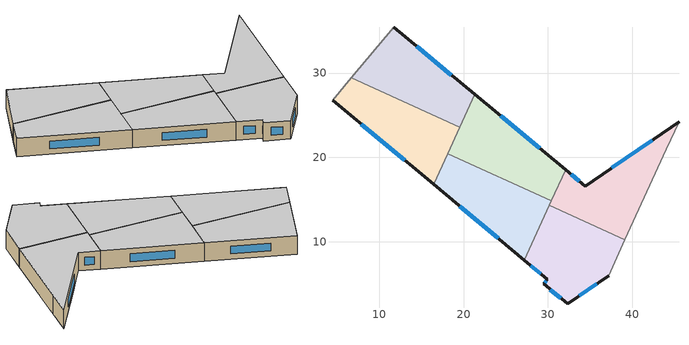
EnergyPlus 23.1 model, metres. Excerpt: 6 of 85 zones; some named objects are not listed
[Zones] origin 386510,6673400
1f2382aa01e9a924_F1_dwelling_0
 floor to 1f2382aa01e9a924_F0_dwelling_0 (EU_floor_Construction): 21.31,27.47 20.29,25.23 6.75,29.56 11.69,35.45 z3
 floor to 1f2382aa01e9a924_F0_dwelling_1 (EU_floor_Construction): 20.29,25.23 19.52,23.56 6.65,29.44 6.75,29.56 z3
 wall outside (EU_wall_Construction): 21.31,27.47 11.69,35.45 z3:6
 wall to 1f2382aa01e9a924_F1_dwelling_1 (EU_wall_Construction): 6.65,29.44 19.52,23.56 z3:6
 wall adiabatic (EU_wall_Construction): 11.69,35.45 6.65,29.44 z3:6
 wall to 1f2382aa01e9a924_F1_dwelling_2 (EU_wall_Construction): 19.52,23.56 21.31,27.47 z3:6
 window (EU_Window_Construction): 18.56,29.75 14.44,33.17 z3.86:5.14
 ceiling to 1f2382aa01e9a924_F2_dwelling_0 (EU_floor_Construction): 19.52,23.56 21.31,27.47 11.69,35.45 6.65,29.44 z6
1f2382aa01e9a924_F1_dwelling_1
 floor to 1f2382aa01e9a924_F0_dwelling_1 (EU_floor_Construction): 19.52,23.56 18.65,21.64 5.64,25.8 4.45,26.8 6.65,29.44 z3
 floor to 1f2382aa01e9a924_F0_dwelling_2 (EU_floor_Construction): 18.65,21.64 16.44,16.8 5.64,25.8 z3
 wall outside (EU_wall_Construction): 4.45,26.8 16.43,16.8 z3:6
 wall adiabatic (EU_wall_Construction): 6.65,29.44 4.45,26.8 z3:6
 wall to 1f2382aa01e9a924_F1_dwelling_3 (EU_wall_Construction): 16.43,16.8 18.11,20.46 z3:6
 wall to 1f2382aa01e9a924_F1_dwelling_2 (EU_wall_Construction): 18.11,20.46 19.52,23.56 z3:6
 window (EU_Window_Construction): 7.87,23.94 13.01,19.66 z3.86:5.14
 ceiling to 1f2382aa01e9a924_F2_dwelling_1 (EU_floor_Construction): 16.43,16.8 19.52,23.56 6.65,29.44 4.45,26.8 z6
1f2382aa01e9a924_F1_dwelling_2
 floor to 1f2382aa01e9a924_F0_dwelling_3 (EU_floor_Construction): 32.09,18.52 30.41,14.84 20.69,19.28 22.89,26.15 z3
 floor to 1f2382aa01e9a924_F0_dwelling_0 (EU_floor_Construction): 22.89,26.15 22.38,24.56 20.29,25.23 21.31,27.47 z3
 floor to 1f2382aa01e9a924_F0_dwelling_2 (EU_floor_Construction): 21.19,20.83 20.69,19.28 18.11,20.46 18.65,21.64 z3
 floor adiabatic (EU_floor_Construction): 22.38,24.56 21.19,20.83 18.65,21.64 20.29,25.23 z3
 wall outside (EU_wall_Construction): 32.09,18.52 21.31,27.47 z3:6
 wall to 1f2382aa01e9a924_F1_dwelling_3 (EU_wall_Construction): 18.11,20.46 30.41,14.84 z3:6
 wall to 1f2382aa01e9a924_F1_dwelling_4 (EU_wall_Construction): 30.41,14.84 32.09,18.52 z3:6
 window (EU_Window_Construction): 29.01,21.08 24.39,24.91 z3.86:5.14
 ceiling to 1f2382aa01e9a924_F2_dwelling_2 (EU_floor_Construction): 30.41,14.84 32.09,18.52 21.31,27.47 18.11,20.46 z6
1f2382aa01e9a924_F1_dwelling_3
 floor to 1f2382aa01e9a924_F0_dwelling_4 (EU_floor_Construction): 29.86,13.64 27.2,7.82 19.17,14.52 19.91,16.83 z3
 floor to 1f2382aa01e9a924_F0_dwelling_3 (EU_floor_Construction): 30.41,14.84 29.86,13.64 19.91,16.83 20.69,19.28 z3
 floor to 1f2382aa01e9a924_F0_dwelling_2 (EU_floor_Construction): 20.69,19.28 19.17,14.52 16.44,16.8 18.11,20.46 z3
 wall outside (EU_wall_Construction): 16.43,16.8 27.2,7.82 z3:6
 wall to 1f2382aa01e9a924_F1_dwelling_5 (EU_wall_Construction): 27.2,7.82 30.16,14.3 z3:6
 wall to 1f2382aa01e9a924_F1_dwelling_4 (EU_wall_Construction): 30.16,14.3 30.41,14.84 z3:6
 window (EU_Window_Construction): 19.51,14.23 24.12,10.38 z3.86:5.14
 ceiling to 1f2382aa01e9a924_F2_dwelling_3 (EU_floor_Construction): 27.2,7.82 30.41,14.84 18.11,20.46 16.43,16.8 z6
1f2382aa01e9a924_F1_dwelling_4
 floor to 1f2382aa01e9a924_F0_dwelling_6 (EU_floor_Construction): 42.72,18.05 40.08,12.28 35.02,13.9 36.3,17.9 38.49,19.4 z3
 floor to 1f2382aa01e9a924_F0_dwelling_5 (EU_floor_Construction): 45.54,24.24 42.72,18.05 38.49,19.4 z3
 floor to 1f2382aa01e9a924_F0_dwelling_7 (EU_floor_Construction): 40.08,12.28 39.14,10.21 34.51,12.32 35.02,13.9 z3
 floor to 1f2382aa01e9a924_F0_dwelling_3 (EU_floor_Construction): 36.3,17.9 34.51,12.32 30.16,14.3 32.09,18.52 34.4,16.6 z3
 wall outside (EU_wall_Construction): 45.54,24.24 34.4,16.6 32.09,18.52 z3:6
 wall to 1f2382aa01e9a924_F1_dwelling_5 (EU_wall_Construction): 30.16,14.3 39.14,10.21 z3:6
 wall to 1f2382aa01e9a924_F1_dwelling_7 (EU_wall_Construction): 39.14,10.21 44.04,20.94 z3:6
 wall to 1f2382aa01e9a924_F1_dwelling_6 (EU_wall_Construction): 44.04,20.94 45.54,24.24 z3:6
 window (EU_Window_Construction): 33.74,17.15 32.75,17.97 / 42.36,22.05 37.58,18.78 z3.86:5.14
 ceiling to 1f2382aa01e9a924_F2_dwelling_4 (EU_floor_Construction): 39.14,10.21 45.54,24.24 34.4,16.6 32.09,18.52 30.16,14.3 z6
1f2382aa01e9a924_F1_dwelling_5
 floor to 1f2382aa01e9a924_F0_dwelling_4 (EU_floor_Construction): 34.47,12.17 31.61,3.23 29.48,4.99 29.93,5.54 27.2,7.82 29.86,13.64 z3
 floor to 1f2382aa01e9a924_F0_dwelling_7 (EU_floor_Construction): 39.14,10.21 37.21,5.98 32.34,2.62 31.61,3.23 34.47,12.17 34.51,12.32 z3
 floor to 1f2382aa01e9a924_F0_dwelling_3 (EU_floor_Construction): 34.51,12.32 34.47,12.17 29.86,13.64 30.16,14.3 z3
 wall outside (EU_wall_Construction): 27.2,7.82 29.93,5.54 29.48,4.99 32.34,2.62 37.21,5.98 z3:6
 wall to 1f2382aa01e9a924_F1_dwelling_7 (EU_wall_Construction): 37.21,5.98 39.14,10.2 z3:6
 window (EU_Window_Construction): 33.73,3.58 35.82,5.02 / 30.3,4.31 31.53,3.3 / 29.8,5.38 29.61,5.15 / 27.98,7.16 29.15,6.19 z3.86:5.14
 ceiling to 1f2382aa01e9a924_F2_dwelling_5 (EU_floor_Construction): 37.21,5.98 39.14,10.21 30.16,14.3 27.2,7.82 29.93,5.54 29.48,4.99 32.34,2.62 z6
[Building]
EU S2 Campaign: North Axis=0; Terrain=City; Solar Distribution=FullExterior
[Site:Location]
Helsinki-Vantaa.AP: Latitude=60.317; Longitude=24.963; Time Zone=2; Elevation=54.6
[SizingPeriod:WeatherFileDays]
AnnualSizingPeriod: Begin Month=1; Begin Day of Month=1; End Month=12; End Day of Month=31; Day of Week for Start Day=Monday; Use Weather File Daylight Saving Period=No; Use Weather File Rain and Snow Indicators=No
[MATERIAL]
EU_InternalMass_Material: Roughness=MediumRough; Thickness=0.1; Conductivity=1; Density=1800; Specific Heat=900; Thermal Absorptance=0.9; Solar Absorptance=0.7; Visible Absorptance=0.7
[MATERIAL:NOMASS] Roughness=MediumRough; Thermal Absorptance=0.9; Solar Absorptance=0.7; Visible Absorptance=0.7
Name | Thermal Resistance
EU_wall_NoMass | 2.6932
EU_floor_NoMass | 2.22482
[WINDOWMATERIAL:SIMPLEGLAZINGSYSTEM]
EU_Window_SimpleGlazing: UFactor=2.14966; Solar Heat Gain Coefficient=0.7; Visible Transmittance=0.7
[CONSTRUCTION]
EU_wall_Construction: EU_wall_NoMass
EU_floor_Construction: EU_floor_NoMass
EU_Window_Construction: EU_Window_SimpleGlazing
EU_InternalMass_Construction: EU_InternalMass_Material
[ZONE] Type=1; Multiplier=1; Ceiling Height=autocalculate; Floor Area=autocalculate; Part of Total Floor Area=Yes
Name | Volume
1f2382aa01e9a924_F1_dwelling_0 | 238.283
1f2382aa01e9a924_F1_dwelling_1 | 238.305
1f2382aa01e9a924_F1_dwelling_2 | 238.279
1f2382aa01e9a924_F1_dwelling_3 | 238.318
1f2382aa01e9a924_F1_dwelling_4 | 238.287
1f2382aa01e9a924_F1_dwelling_5 | 238.301
[INTERNALMASS] Construction=EU_InternalMass_Construction
Name | Zone or ZoneList | Surface Area
1f2382aa01e9a924_F1_dwelling_0_EU_InternalMass | 1f2382aa01e9a924_F1_dwelling_0 | 79.4276
1f2382aa01e9a924_F1_dwelling_1_EU_InternalMass | 1f2382aa01e9a924_F1_dwelling_1 | 79.4347
1f2382aa01e9a924_F1_dwelling_2_EU_InternalMass | 1f2382aa01e9a924_F1_dwelling_2 | 79.4263
1f2382aa01e9a924_F1_dwelling_3_EU_InternalMass | 1f2382aa01e9a924_F1_dwelling_3 | 79.4393
1f2382aa01e9a924_F1_dwelling_4_EU_InternalMass | 1f2382aa01e9a924_F1_dwelling_4 | 79.4286
1f2382aa01e9a924_F1_dwelling_5_EU_InternalMass | 1f2382aa01e9a924_F1_dwelling_5 | 79.4338
[OTHEREQUIPMENT] Fuel Type=Electricity; Design Level Calculation Method=Watts/Area; Power per Zone Floor Area=1; Fraction Latent=0; Fraction Radiant=0; Fraction Lost=0; Carbon Dioxide Generation Rate=0; EndUse Subcategory=EU_Step8_InternalGains
Name | Zone or ZoneList or Space or SpaceList | Schedule
EU_Step8_InternalGain_1f2382aa01e9a924_F1_dwelling_0_f000 | 1f2382aa01e9a924_F1_dwelling_0 | EU_Step8_GainSchedule_1f2382aa01e9a924_F1_dwelling_0_f000
EU_Step8_InternalGain_1f2382aa01e9a924_F1_dwelling_1_f000 | 1f2382aa01e9a924_F1_dwelling_1 | EU_Step8_GainSchedule_1f2382aa01e9a924_F1_dwelling_1_f000
EU_Step8_InternalGain_1f2382aa01e9a924_F1_dwelling_2_f000 | 1f2382aa01e9a924_F1_dwelling_2 | EU_Step8_GainSchedule_1f2382aa01e9a924_F1_dwelling_2_f000
EU_Step8_InternalGain_1f2382aa01e9a924_F1_dwelling_3_f000 | 1f2382aa01e9a924_F1_dwelling_3 | EU_Step8_GainSchedule_1f2382aa01e9a924_F1_dwelling_3_f000
EU_Step8_InternalGain_1f2382aa01e9a924_F1_dwelling_4_f000 | 1f2382aa01e9a924_F1_dwelling_4 | EU_Step8_GainSchedule_1f2382aa01e9a924_F1_dwelling_4_f000
EU_Step8_InternalGain_1f2382aa01e9a924_F1_dwelling_5_f000 | 1f2382aa01e9a924_F1_dwelling_5 | EU_Step8_GainSchedule_1f2382aa01e9a924_F1_dwelling_5_f000
[ZONEVENTILATION:DESIGNFLOWRATE] Schedule=EU_AlwaysOn; Design Flow Rate Calculation Method=AirChanges/Hour; Air Changes per Hour=0.586271; Ventilation Type=Natural; Fan Pressure Rise=0; Fan Total Efficiency=1; Constant Term Coefficient=1; Temperature Term Coefficient=0; Velocity Term Coefficient=0; Velocity Squared Term Coefficient=0; Minimum Indoor Temperature=-100; Maximum Indoor Temperature=100; Delta Temperature=-100; Minimum Outdoor Temperature=-100; Maximum Outdoor Temperature=100; Maximum Wind Speed=40
Name | Zone or ZoneList or Space or SpaceList
EU_ConstantAir_1f2382aa01e9a924_F1_dwelling_0 | 1f2382aa01e9a924_F1_dwelling_0
EU_ConstantAir_1f2382aa01e9a924_F1_dwelling_1 | 1f2382aa01e9a924_F1_dwelling_1
EU_ConstantAir_1f2382aa01e9a924_F1_dwelling_2 | 1f2382aa01e9a924_F1_dwelling_2
EU_ConstantAir_1f2382aa01e9a924_F1_dwelling_3 | 1f2382aa01e9a924_F1_dwelling_3
EU_ConstantAir_1f2382aa01e9a924_F1_dwelling_4 | 1f2382aa01e9a924_F1_dwelling_4
EU_ConstantAir_1f2382aa01e9a924_F1_dwelling_5 | 1f2382aa01e9a924_F1_dwelling_5
[HVACTEMPLATE:ZONE:IDEALLOADSAIRSYSTEM] System Availability Schedule=EU_AlwaysOn; Maximum Heating Supply Air Temperature=50; Minimum Cooling Supply Air Temperature=13; Maximum Heating Supply Air Humidity Ratio=0.0156; Minimum Cooling Supply Air Humidity Ratio=0.0077; Heating Limit=NoLimit; Cooling Limit=NoLimit; Heating Availability Schedule=EU_AlwaysOn; Cooling Availability Schedule=EU_CoolingOff; Dehumidification Control Type=ConstantSensibleHeatRatio; Cooling Sensible Heat Ratio=0.7; Dehumidification Setpoint=60; Humidification Control Type=None; Humidification Setpoint=30; Outdoor Air Method=None; Outdoor Air Flow Rate per Person=0.00944; Outdoor Air Flow Rate per Zone Floor Area=0; Outdoor Air Flow Rate per Zone=0; Demand Controlled Ventilation Type=None; Outdoor Air Economizer Type=NoEconomizer; Heat Recovery Type=None; Sensible Heat Recovery Effectiveness=0.7; Latent Heat Recovery Effectiveness=0.65
Name | Template Thermostat
1f2382aa01e9a924_F1_dwelling_0 | EU_HeatOnly_1f2382aa01e9a924_F1_dwelling_0
1f2382aa01e9a924_F1_dwelling_1 | EU_HeatOnly_1f2382aa01e9a924_F1_dwelling_1
1f2382aa01e9a924_F1_dwelling_2 | EU_HeatOnly_1f2382aa01e9a924_F1_dwelling_2
1f2382aa01e9a924_F1_dwelling_3 | EU_HeatOnly_1f2382aa01e9a924_F1_dwelling_3
1f2382aa01e9a924_F1_dwelling_4 | EU_HeatOnly_1f2382aa01e9a924_F1_dwelling_4
1f2382aa01e9a924_F1_dwelling_5 | EU_HeatOnly_1f2382aa01e9a924_F1_dwelling_5
[SIZING:ZONE] Zone Cooling Design Supply Air Temperature Input Method=SupplyAirTemperature; Zone Cooling Design Supply Air Temperature=13; Zone Heating Design Supply Air Temperature Input Method=SupplyAirTemperature; Zone Heating Design Supply Air Temperature=50; Zone Cooling Design Supply Air Humidity Ratio=0.008; Zone Heating Design Supply Air Humidity Ratio=0.008; Cooling Design Air Flow Method=DesignDay; Cooling Design Air Flow Rate=0; Cooling Minimum Air Flow per Zone Floor Area=0.000762; Cooling Minimum Air Flow=0; Cooling Minimum Air Flow Fraction=0.2; Heating Design Air Flow Method=DesignDay; Heating Design Air Flow Rate=0; Heating Maximum Air Flow per Zone Floor Area=0.002032; Heating Maximum Air Flow=0.141576; Heating Maximum Air Flow Fraction=0.3; Account for Dedicated Outdoor Air System=No; Dedicated Outdoor Air System Control Strategy=NeutralSupplyAir; Dedicated Outdoor Air Low Setpoint Temperature for Design=autosize; Dedicated Outdoor Air High Setpoint Temperature for Design=autosize; Zone Load Sizing Method=Sensible Load Only No Latent Load; Zone Latent Cooling Design Supply Air Humidity Ratio Input Method=HumidityRatioDifference; Zone Cooling Design Supply Air Humidity Ratio Difference=0.005; Zone Latent Heating Design Supply Air Humidity Ratio Input Method=HumidityRatioDifference; Zone Humidification Design Supply Air Humidity Ratio Difference=0.005
1f2382aa01e9a924_F1_dwelling_0; 1f2382aa01e9a924_F1_dwelling_1; 1f2382aa01e9a924_F1_dwelling_2; 1f2382aa01e9a924_F1_dwelling_3; 1f2382aa01e9a924_F1_dwelling_4; 1f2382aa01e9a924_F1_dwelling_5
[SCHEDULE:CONSTANT]
Name | Hourly Value
EU_AlwaysOn | 1
EU_CoolingOff | 0
[SCHEDULE:FILE] Column Number=1; Rows to Skip at Top=0; Number of Hours of Data=8760; Column Separator=Comma; Interpolate to Timestep=No; Minutes per Item=60; Adjust Schedule for Daylight Savings=Yes
Name | File
EU_Step8_GainSchedule_1f2382aa01e9a924_F1_dwelling_0_f000 | ../../schedules/1f2382aa01e9a924/1f2382aa01e9a924_F1_dwelling_0_f000_gain.csv
EU_Step8_GainSchedule_1f2382aa01e9a924_F1_dwelling_1_f000 | ../../schedules/1f2382aa01e9a924/1f2382aa01e9a924_F1_dwelling_1_f000_gain.csv
EU_Step8_GainSchedule_1f2382aa01e9a924_F1_dwelling_2_f000 | ../../schedules/1f2382aa01e9a924/1f2382aa01e9a924_F1_dwelling_2_f000_gain.csv
EU_Step8_GainSchedule_1f2382aa01e9a924_F1_dwelling_3_f000 | ../../schedules/1f2382aa01e9a924/1f2382aa01e9a924_F1_dwelling_3_f000_gain.csv
EU_Step8_GainSchedule_1f2382aa01e9a924_F1_dwelling_4_f000 | ../../schedules/1f2382aa01e9a924/1f2382aa01e9a924_F1_dwelling_4_f000_gain.csv
EU_Step8_GainSchedule_1f2382aa01e9a924_F1_dwelling_5_f000 | ../../schedules/1f2382aa01e9a924/1f2382aa01e9a924_F1_dwelling_5_f000_gain.csv
